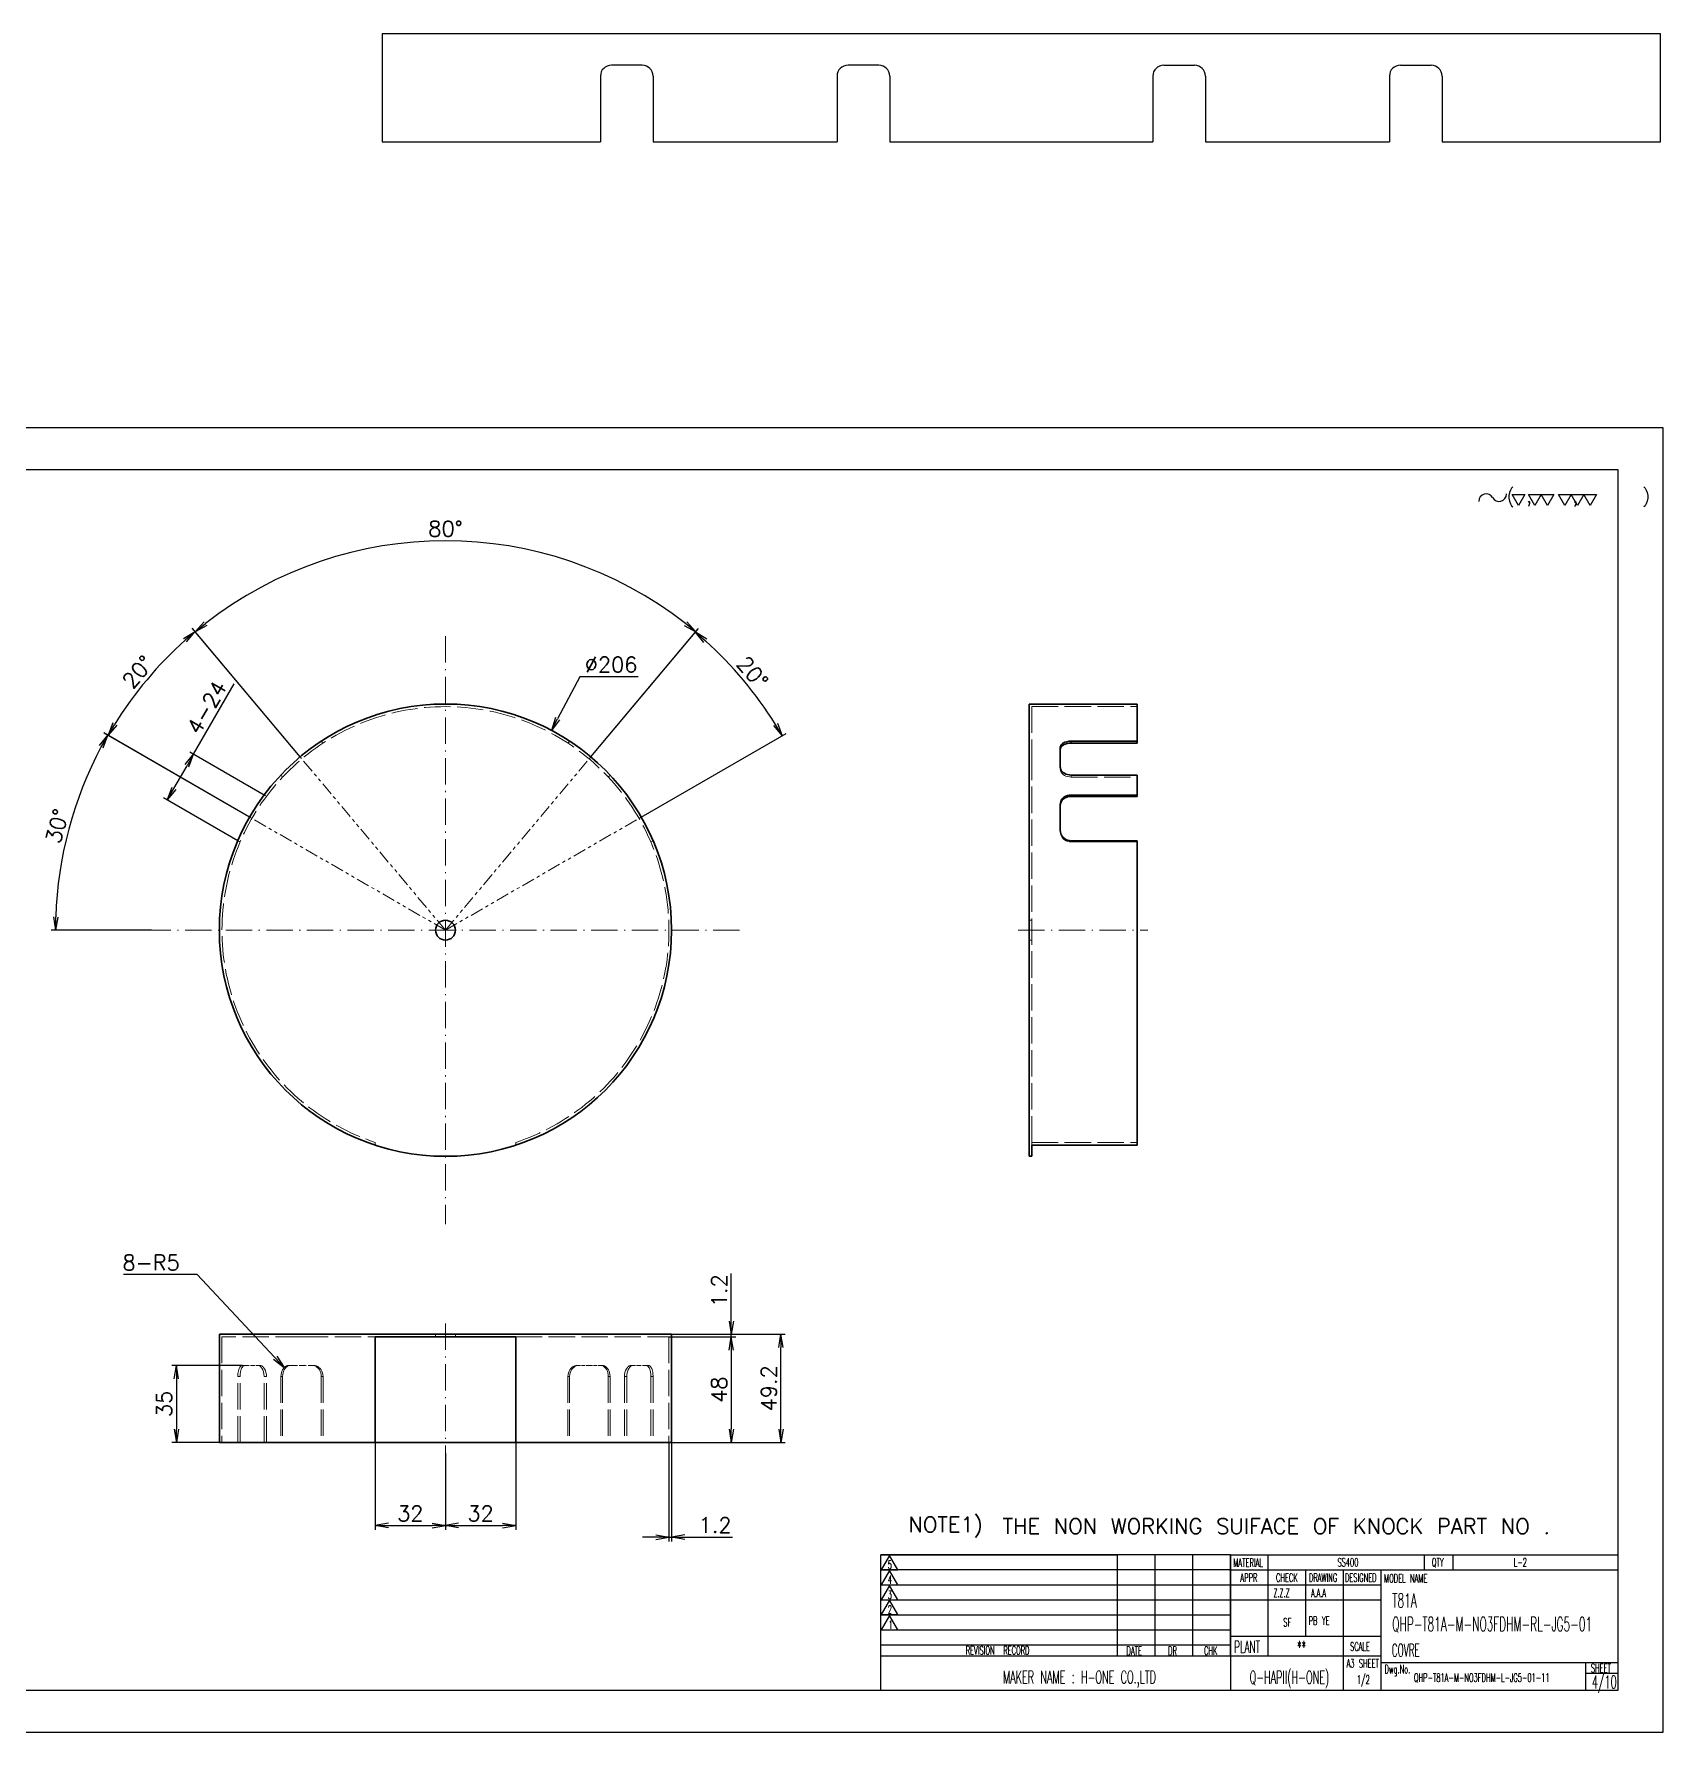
# Model space of a CAD drawing. Header units: inches. Extents: x -47 to 3258, y -98 to 2286.
# Drawn here: x 2516 to 3258, y 27 to 800 of the extents above; entities that cross this region are included whole.
import ezdxf

# ---------------------------------------------------------------- set-up
doc = ezdxf.new("R2010")
doc.units = ezdxf.units.IN
doc.header["$MEASUREMENT"] = 0
for name, pattern in [('ACISOTGB', [9, 4, -1, 1, -1, 1, -1]), ('AM_ISO02W050', [7.5, 6, -1.5]), ('AM_ISO08W050', [18, 12, -1.5, 3, -1.5]), ('DASHDOT', [18.5, 12, -3, 0.5, -3]), ('DASHED', [15, 12, -3])]:
    doc.linetypes.add(name, pattern=pattern)
for name, color, linetype, lineweight in [('AM_7', 2, 'AM_ISO08W050', 25), ('AM_HID', 1, 'AM_ISO02W050', 25), ('标注层', 253, 'Continuous', 13)]:
    doc.layers.add(name, color=color, linetype=linetype, lineweight=lineweight)
doc.layers.add('title_frame', color=7, linetype='Continuous')
doc.layers.add('word_dim', color=253, linetype='Continuous')
doc.styles.add('MX_NOTE_STANDARD', font='txt.shx', dxfattribs={"bigfont": 'bigfont.shx'})
doc.styles.get("Standard").update_dxf_attribs({"font": 'txt', "bigfont": 'gbcbig.shx'})
doc.dimstyles.new('STANDARD 1-2', dxfattribs={"dimscale": 2, "dimtxt": 3.5, "dimasz": 3, "dimexe": 1, "dimexo": 0, "dimgap": 1, "dimtad": 3, "dimdsep": 46, "dimtxsty": 'Standard', "dimblk1": 'OPEN', "dimblk2": 'OPEN', "dimsah": 1, "dimcen": 0, "dimclrd": 256, "dimclre": 256, "dimclrt": 3, "dimazin": 2, "dimtfac": 1, "dimtmove": 0, "dimatfit": 3, "dimldrblk": 'OPEN', "dimfxl": 0, "dimtolj": 1, "dimlwd": 25, "dimlwe": 25, "dimarcsym": 0})
doc.dimstyles.new('STANDARD 1-2$3', dxfattribs={"dimscale": 2, "dimtxt": 3.5, "dimasz": 3, "dimexe": 1, "dimexo": 0, "dimgap": 1, "dimtad": 3, "dimtoh": 1, "dimdsep": 46, "dimtxsty": 'Standard', "dimblk1": 'OPEN', "dimblk2": 'OPEN', "dimsah": 1, "dimcen": 0, "dimclrd": 256, "dimclre": 256, "dimclrt": 3, "dimazin": 2, "dimtfac": 1, "dimtofl": 0, "dimtmove": 0, "dimatfit": 3, "dimldrblk": 'OPEN', "dimfxl": 0, "dimtolj": 1, "dimlwd": 25, "dimlwe": 25, "dimarcsym": 0})

# ---------------------------------------------------------------- blocks, each defined once
blk = doc.blocks.new('shiage0')
at = {"layer": 'word_dim', "color": 3, "linetype": 'Continuous'}
for centre, start, end in [((1.69, 0), 30, 180), ((4.61, 1.69), 210, 0)]:
    blk.add_arc(centre, 1.69, start, end, dxfattribs=at)
blk = doc.blocks.new('_Open')
at = {"color": 0, "lineweight": -2}
for p, q in [((-1, 0.17), (0, 0)), ((-1, -0.17), (0, 0)), ((0, 0), (-1, 0))]:
    blk.add_line(p, q, dxfattribs=at)
blk = doc.blocks.new('*D80')
at = {"layer": 'DEFPOINTS', "color": 0, "ltscale": 2, "transparency": 16777216}
for p in [(2751.82, 482.82), (2655.32, 300.82)]:
    blk.add_point(p, dxfattribs=at)
at = {"layer": '标注层', "lineweight": 25, "ltscale": 2, "transparency": 16777216}
for p, q in [((2764.77, 507.25), (2754.63, 488.12)), ((2791.27, 507.25), (2764.77, 507.25))]:
    blk.add_line(p, q, dxfattribs=at)
at = {"layer": '标注层', "lineweight": 25, "ltscale": 2, "transparency": 16777216, "xscale": 6, "yscale": 6, "zscale": 6, "rotation": 242.0670033520367}
blk.add_blockref('_Open', (2751.82, 482.82), dxfattribs=at)
at = {"layer": '标注层', "color": 3, "ltscale": 2, "transparency": 16777216, "insert": (2779.02, 512.75), "char_height": 7, "attachment_point": 5}
blk.add_mtext('\\A1;∅206', dxfattribs=at)
blk = doc.blocks.new('*D81')
at = {"layer": 'DEFPOINTS', "color": 0, "ltscale": 2, "transparency": 16777216}
for p in [(2805.37, 158.54), (2806.57, 158.54), (2806.57, 115.37)]:
    blk.add_point(p, dxfattribs=at)
at = {"layer": '标注层', "lineweight": 25, "ltscale": 2, "transparency": 16777216}
for p, q in [((2805.37, 158.54), (2805.37, 113.37)), ((2806.57, 158.54), (2806.57, 113.37)), ((2799.37, 115.37), (2793.37, 115.37)), ((2805.37, 115.37), (2806.57, 115.37)), ((2812.57, 115.37), (2834.24, 115.37))]:
    blk.add_line(p, q, dxfattribs=at)
at = {"layer": '标注层', "lineweight": 25, "ltscale": 2, "transparency": 16777216, "xscale": 6, "yscale": 6, "zscale": 6}
blk.add_blockref('_Open', (2805.37, 115.37), dxfattribs=at)
at = {"layer": '标注层', "lineweight": 25, "ltscale": 2, "transparency": 16777216, "xscale": 6, "yscale": 6, "zscale": 6, "rotation": 180}
blk.add_blockref('_Open', (2806.57, 115.37), dxfattribs=at)
at = {"layer": '标注层', "color": 3, "ltscale": 2, "transparency": 16777216, "insert": (2826.4, 120.87), "char_height": 7, "attachment_point": 5}
blk.add_mtext('\\A1;1.2', dxfattribs=at)
blk = doc.blocks.new('*D82')
at = {"layer": 'DEFPOINTS', "color": 0, "ltscale": 2, "transparency": 16777216}
for p in [(2805.37, 206.54), (2806.57, 207.74), (2833.76, 207.74)]:
    blk.add_point(p, dxfattribs=at)
at = {"layer": '标注层', "lineweight": 25, "ltscale": 2, "transparency": 16777216}
for p, q in [((2833.76, 213.74), (2833.76, 235.41)), ((2805.37, 206.54), (2835.76, 206.54)), ((2806.57, 207.74), (2835.76, 207.74)), ((2833.76, 206.54), (2833.76, 207.74)), ((2833.76, 200.54), (2833.76, 194.54))]:
    blk.add_line(p, q, dxfattribs=at)
at = {"layer": '标注层', "lineweight": 25, "ltscale": 2, "transparency": 16777216, "xscale": 6, "yscale": 6, "zscale": 6}
for p, rotation in [((2833.76, 207.74), 270), ((2833.76, 206.54), 90)]:
    blk.add_blockref('_Open', p, dxfattribs=dict(at, rotation=rotation))
at = {"layer": '标注层', "color": 3, "ltscale": 2, "transparency": 16777216, "insert": (2828.26, 227.58), "char_height": 7, "attachment_point": 5, "rotation": 90}
blk.add_mtext('\\A1;1.2', dxfattribs=at)
blk = doc.blocks.new('*D83')
at = {"layer": 'DEFPOINTS', "color": 0, "ltscale": 2, "transparency": 16777216}
for p in [(2806.57, 207.74), (2856.37, 207.74), (2806.57, 158.54)]:
    blk.add_point(p, dxfattribs=at)
at = {"layer": '标注层', "lineweight": 25, "ltscale": 2, "transparency": 16777216}
for p, q in [((2806.57, 207.74), (2858.37, 207.74)), ((2856.37, 164.54), (2856.37, 201.74)), ((2806.57, 158.54), (2858.37, 158.54))]:
    blk.add_line(p, q, dxfattribs=at)
at = {"layer": '标注层', "lineweight": 25, "ltscale": 2, "transparency": 16777216, "xscale": 6, "yscale": 6, "zscale": 6}
for p, rotation in [((2856.37, 207.74), 90), ((2856.37, 158.54), 270)]:
    blk.add_blockref('_Open', p, dxfattribs=dict(at, rotation=rotation))
at = {"layer": '标注层', "color": 3, "ltscale": 2, "transparency": 16777216, "insert": (2850.87, 183.14), "char_height": 7, "attachment_point": 5, "rotation": 90}
blk.add_mtext('\\A1;49.2', dxfattribs=at)
blk = doc.blocks.new('*D84')
at = {"layer": 'DEFPOINTS', "color": 0, "ltscale": 2, "transparency": 16777216}
for p in [(2805.37, 206.54), (2806.57, 158.54), (2833.76, 158.54)]:
    blk.add_point(p, dxfattribs=at)
at = {"layer": '标注层', "lineweight": 25, "ltscale": 2, "transparency": 16777216}
for p, q in [((2805.37, 206.54), (2835.76, 206.54)), ((2833.76, 200.54), (2833.76, 164.54)), ((2806.57, 158.54), (2835.76, 158.54))]:
    blk.add_line(p, q, dxfattribs=at)
at = {"layer": '标注层', "lineweight": 25, "ltscale": 2, "transparency": 16777216, "xscale": 6, "yscale": 6, "zscale": 6}
for p, rotation in [((2833.76, 206.54), 90), ((2833.76, 158.54), 270)]:
    blk.add_blockref('_Open', p, dxfattribs=dict(at, rotation=rotation))
at = {"layer": '标注层', "color": 3, "ltscale": 2, "transparency": 16777216, "insert": (2828.26, 182.54), "char_height": 7, "attachment_point": 5, "rotation": 90}
blk.add_mtext('\\A1;48', dxfattribs=at)
blk = doc.blocks.new('*D85')
at = {"layer": 'DEFPOINTS', "color": 0, "ltscale": 2, "transparency": 16777216}
for p in [(2671.57, 158.54), (2703.57, 153.62), (2703.57, 120.65)]:
    blk.add_point(p, dxfattribs=at)
at = {"layer": '标注层', "lineweight": 25, "ltscale": 2, "transparency": 16777216}
for p, q in [((2671.57, 158.54), (2671.57, 118.65)), ((2703.57, 153.62), (2703.57, 118.65)), ((2677.57, 120.65), (2697.57, 120.65))]:
    blk.add_line(p, q, dxfattribs=at)
at = {"layer": '标注层', "lineweight": 25, "ltscale": 2, "transparency": 16777216, "xscale": 6, "yscale": 6, "zscale": 6, "rotation": 180}
blk.add_blockref('_Open', (2671.57, 120.65), dxfattribs=at)
at = {"layer": '标注层', "lineweight": 25, "ltscale": 2, "transparency": 16777216, "xscale": 6, "yscale": 6, "zscale": 6}
blk.add_blockref('_Open', (2703.57, 120.65), dxfattribs=at)
at = {"layer": '标注层', "color": 3, "ltscale": 2, "transparency": 16777216, "insert": (2687.57, 126.15), "char_height": 7, "attachment_point": 5}
blk.add_mtext('\\A1;32', dxfattribs=at)
blk = doc.blocks.new('*D86')
at = {"layer": 'DEFPOINTS', "color": 0, "ltscale": 2, "transparency": 16777216}
for p in [(2735.57, 158.54), (2703.57, 153.62), (2735.57, 120.65)]:
    blk.add_point(p, dxfattribs=at)
at = {"layer": '标注层', "lineweight": 25, "ltscale": 2, "transparency": 16777216}
for p, q in [((2735.57, 158.54), (2735.57, 118.65)), ((2703.57, 153.62), (2703.57, 118.65)), ((2709.57, 120.65), (2729.57, 120.65))]:
    blk.add_line(p, q, dxfattribs=at)
at = {"layer": '标注层', "lineweight": 25, "ltscale": 2, "transparency": 16777216, "xscale": 6, "yscale": 6, "zscale": 6, "rotation": 180}
blk.add_blockref('_Open', (2703.57, 120.65), dxfattribs=at)
at = {"layer": '标注层', "lineweight": 25, "ltscale": 2, "transparency": 16777216, "xscale": 6, "yscale": 6, "zscale": 6}
blk.add_blockref('_Open', (2735.57, 120.65), dxfattribs=at)
at = {"layer": '标注层', "color": 3, "ltscale": 2, "transparency": 16777216, "insert": (2719.57, 126.15), "char_height": 7, "attachment_point": 5}
blk.add_mtext('\\A1;32', dxfattribs=at)
blk = doc.blocks.new('*D87')
at = {"layer": 'DEFPOINTS', "color": 0, "ltscale": 2, "transparency": 16777216}
for p in [(2536.62, 452.58), (2614.37, 443.32), (2569.67, 391.82), (2703.57, 391.82), (2837.47, 391.82)]:
    blk.add_point(p, dxfattribs=at)
at = {"layer": '标注层', "lineweight": 25, "ltscale": 2, "transparency": 16777216}
for p, q in [((2614.37, 443.32), (2547.98, 481.65)), ((2569.67, 391.82), (2523.91, 391.82))]:
    blk.add_line(p, q, dxfattribs=at)
blk.add_arc((2703.57, 391.82), 177.66, 151.93548, 178.06494, dxfattribs=at)
at = {"layer": '标注层', "lineweight": 25, "ltscale": 2, "transparency": 16777216, "xscale": 6, "yscale": 6, "zscale": 6}
for p, rotation in [((2549.71, 480.65), 60.96795591115891), ((2525.91, 391.82), 269.0324710902875)]:
    blk.add_blockref('_Open', p, dxfattribs=dict(at, rotation=rotation))
at = {"layer": '标注层', "color": 3, "ltscale": 2, "transparency": 16777216, "insert": (2526.65, 439.22), "char_height": 7, "attachment_point": 5, "rotation": 75.00021}
blk.add_mtext('\\A1;30°', dxfattribs=at)
blk = doc.blocks.new('*D88')
at = {"layer": 'DEFPOINTS', "color": 0, "ltscale": 2, "transparency": 16777216}
for p in [(2588.84, 471.91), (2620.98, 453.36), (2608.98, 432.57)]:
    blk.add_point(p, dxfattribs=at)
at = {"layer": '标注层', "lineweight": 25, "ltscale": 2, "transparency": 16777216}
for p, q in [((2588.84, 471.91), (2607.34, 503.95)), ((2620.98, 453.36), (2587.11, 472.91)), ((2579.84, 456.32), (2585.84, 466.71)), ((2608.98, 432.57), (2575.11, 452.12))]:
    blk.add_line(p, q, dxfattribs=at)
at = {"layer": '标注层', "lineweight": 25, "ltscale": 2, "transparency": 16777216, "xscale": 6, "yscale": 6, "zscale": 6}
for p, rotation in [((2588.84, 471.91), 59.99999670879549), ((2576.84, 451.12), 239.9999967087955)]:
    blk.add_blockref('_Open', p, dxfattribs=dict(at, rotation=rotation))
at = {"layer": '标注层', "color": 3, "ltscale": 2, "transparency": 16777216, "insert": (2594.83, 493.28), "char_height": 7, "attachment_point": 5, "rotation": 60}
blk.add_mtext('\\A1;{\\Fromans,bigfont|c134;4-24}', dxfattribs=at)
blk = doc.blocks.new('*D89')
at = {"layer": 'DEFPOINTS', "color": 0, "ltscale": 2, "transparency": 16777216}
for p in [(2574.48, 513.61), (2637.36, 470.72), (2614.37, 443.32), (2703.57, 391.82), (2703.57, 391.82)]:
    blk.add_point(p, dxfattribs=at)
at = {"layer": '标注层', "lineweight": 25, "ltscale": 2, "transparency": 16777216}
for p, q in [((2637.36, 470.72), (2588.2, 529.3)), ((2614.37, 443.32), (2548.14, 481.55))]:
    blk.add_line(p, q, dxfattribs=at)
blk.add_arc((2703.57, 391.82), 177.48, 131.93745, 148.06331, dxfattribs=at)
at = {"layer": '标注层', "lineweight": 25, "ltscale": 2, "transparency": 16777216, "xscale": 6, "yscale": 6, "zscale": 6}
for p, rotation in [((2589.49, 527.77), 40.96889181972542), ((2549.87, 480.55), 239.0318708071347)]:
    blk.add_blockref('_Open', p, dxfattribs=dict(at, rotation=rotation))
at = {"layer": '标注层', "color": 3, "ltscale": 2, "transparency": 16777216, "insert": (2563.4, 509.43), "char_height": 7, "attachment_point": 5, "rotation": 50.00038}
blk.add_mtext('\\A1;20°', dxfattribs=at)
blk = doc.blocks.new('*D90')
at = {"layer": 'DEFPOINTS', "color": 0, "ltscale": 2, "transparency": 16777216}
for p in [(2744.46, 564.36), (2637.36, 470.72), (2769.78, 470.72), (2703.57, 391.82), (2703.57, 391.82)]:
    blk.add_point(p, dxfattribs=at)
at = {"layer": '标注层', "lineweight": 25, "ltscale": 2, "transparency": 16777216}
for p, q in [((2637.36, 470.72), (2588.3, 529.19)), ((2769.78, 470.72), (2818.84, 529.19))]:
    blk.add_line(p, q, dxfattribs=at)
blk.add_arc((2703.57, 391.82), 177.32, 51.93844, 128.06156, dxfattribs=at)
at = {"layer": '标注层', "lineweight": 25, "ltscale": 2, "transparency": 16777216, "xscale": 6, "yscale": 6, "zscale": 6}
for p, rotation in [((2589.59, 527.65), 219.0309465846166), ((2817.55, 527.65), 320.9690534153834)]:
    blk.add_blockref('_Open', p, dxfattribs=dict(at, rotation=rotation))
at = {"layer": '标注层', "color": 3, "ltscale": 2, "transparency": 16777216, "insert": (2703.57, 574.64), "char_height": 7, "attachment_point": 5}
blk.add_mtext('\\A1;80°', dxfattribs=at)
blk = doc.blocks.new('*D91')
at = {"layer": 'DEFPOINTS', "color": 0, "ltscale": 2, "transparency": 16777216}
for p in [(2845.64, 497.58), (2769.78, 470.72), (2792.77, 443.32), (2703.57, 391.82), (2703.57, 391.82)]:
    blk.add_point(p, dxfattribs=at)
at = {"layer": '标注层', "lineweight": 25, "ltscale": 2, "transparency": 16777216}
for p, q in [((2769.78, 470.72), (2818.7, 529.03)), ((2792.77, 443.32), (2858.69, 481.37))]:
    blk.add_line(p, q, dxfattribs=at)
blk.add_arc((2703.57, 391.82), 177.12, 31.9406, 48.05864, dxfattribs=at)
at = {"layer": '标注层', "lineweight": 25, "ltscale": 2, "transparency": 16777216, "xscale": 6, "yscale": 6, "zscale": 6}
for p, rotation in [((2817.42, 527.5), 139.0291499054032), ((2856.96, 480.37), 300.9700874677365)]:
    blk.add_blockref('_Open', p, dxfattribs=dict(at, rotation=rotation))
at = {"layer": '标注层', "color": 3, "ltscale": 2, "transparency": 16777216, "insert": (2843.46, 509.2), "char_height": 7, "attachment_point": 5, "rotation": 309.99962}
blk.add_mtext('\\A1;20°', dxfattribs=at)
blk = doc.blocks.new('*D92')
at = {"layer": 'DEFPOINTS', "color": 0, "ltscale": 2, "transparency": 16777216}
for p in [(2611.07, 193.54), (2580.98, 158.54), (2600.57, 158.54)]:
    blk.add_point(p, dxfattribs=at)
at = {"layer": '标注层', "lineweight": 25, "ltscale": 2, "transparency": 16777216}
for p, q in [((2611.07, 193.54), (2578.98, 193.54)), ((2580.98, 187.54), (2580.98, 164.54)), ((2600.57, 158.54), (2578.98, 158.54))]:
    blk.add_line(p, q, dxfattribs=at)
at = {"layer": '标注层', "lineweight": 25, "ltscale": 2, "transparency": 16777216, "xscale": 6, "yscale": 6, "zscale": 6}
for p, rotation in [((2580.98, 193.54), 90), ((2580.98, 158.54), 270)]:
    blk.add_blockref('_Open', p, dxfattribs=dict(at, rotation=rotation))
at = {"layer": '标注层', "color": 3, "ltscale": 2, "transparency": 16777216, "insert": (2575.48, 176.04), "char_height": 7, "attachment_point": 5, "rotation": 90}
blk.add_mtext('\\A1;35', dxfattribs=at)

msp = doc.modelspace()

# ---------------------------------------------------------------- linework, layer by layer
for p, q in [((3256.96404, 799.98406), (2674.76404, 799.98406)), ((2674.76404, 799.98406), (2674.76404, 750.78406)), ((3256.96404, 750.78406), (3256.96404, 799.98406)), ((2793.16404, 785.78406), (2779.16404, 785.78406)), ((2900.96404, 785.78406), (2886.96404, 785.78406)), ((3030.76404, 785.78406), (3044.76404, 785.78406)), ((3138.56404, 785.78406), (3152.56404, 785.78406)), ((2774.16404, 780.78406), (2774.16404, 750.78406)), ((2798.16404, 780.78406), (2798.16404, 750.78406)), ((2881.96404, 780.78406), (2881.96404, 750.78406)), ((2905.96404, 780.78406), (2905.96404, 750.78406)), ((3025.76404, 780.78406), (3025.76404, 750.78406)), ((3049.76404, 780.78406), (3049.76404, 750.78406)), ((3133.56404, 780.78406), (3133.56404, 750.78406)), ((3157.56404, 780.78406), (3157.56404, 750.78406)), ((2674.76404, 750.78406), (2774.16404, 750.78406)), ((2798.16404, 750.78406), (2881.96404, 750.78406)), ((2905.96404, 750.78406), (3025.76404, 750.78406)), ((3049.76404, 750.78406), (3133.56404, 750.78406)), ((3157.56404, 750.78406), (3256.96404, 750.78406))]:
    msp.add_line(p, q)
at = {"lineweight": 35}
for p, q in [((2969.41949, 470.7181), (2969.41949, 494.81561)), ((2969.41949, 494.81561), (3018.61945, 494.81561)), ((2988.61945, 477.89431), (3018.61945, 477.89431)), ((2988.61945, 476.96868), (3018.61945, 476.96868)), ((2969.41949, 470.7181), (2969.41949, 288.81561)), ((2988.61945, 462.4674), (3018.61945, 462.4674)), ((2988.61945, 462.4674), (3018.61945, 462.4674)), ((2988.61945, 453.3572), (3018.61945, 453.3572)), ((2988.61945, 452.75305), (3018.61945, 452.75305)), ((3018.61945, 432.5726), (2988.61945, 432.5726)), ((2988.61945, 432.5726), (3018.61945, 432.5726)), ((3018.61945, 432.5726), (3018.61945, 293.91259)), ((3018.61945, 293.91259), (2970.61945, 293.91259)), ((2600.56885, 207.74212), (2637.36169, 207.74212)), ((2600.56885, 207.74212), (2600.56885, 158.54211)), ((2806.56885, 207.74212), (2637.36169, 207.74212)), ((2671.56885, 158.54211), (2671.56885, 206.54211)), ((2671.56885, 206.54211), (2735.56885, 206.54211)), ((2735.56885, 158.54211), (2735.56885, 206.54211)), ((2806.56885, 207.74212), (2806.56885, 158.54211)), ((2600.56885, 158.54211), (2637.36169, 158.54211)), ((2671.56885, 158.54211), (2637.36169, 158.54211)), ((2671.56866, 158.54211), (2739.66717, 158.54211)), ((2806.56885, 158.54211), (2735.56885, 158.54211))]:
    msp.add_line(p, q, dxfattribs=at)
at = {"lineweight": 35, "ltscale": 0.423032}
msp.add_line((3018.61945, 477.89431), (3018.61945, 494.81561), dxfattribs=at)
at = {"lineweight": 35, "ltscale": 0.393021}
msp.add_line((3018.61945, 477.89474), (3018.61945, 493.61559), dxfattribs=at)
at = {"lineweight": 35, "ltscale": 0.107929}
msp.add_line((2983.61945, 470.7181), (2983.61945, 475.03527), dxfattribs=at)
at = {"lineweight": 35, "ltscale": 0.023141}
for p, q in [((2988.61945, 476.96868), (2988.61945, 477.89431)), ((3018.61945, 476.96868), (3018.61945, 477.89431))]:
    msp.add_line(p, q, dxfattribs=at)
at = {"lineweight": 35, "ltscale": 0.117046}
msp.add_line((2983.61945, 466.03625), (2983.61945, 470.7181), dxfattribs=at)
at = {"lineweight": 35, "ltscale": 0.227755}
msp.add_line((3018.61945, 462.4674), (3018.61945, 453.3572), dxfattribs=at)
at = {"lineweight": 35, "ltscale": 0.30311}
msp.add_line((2983.61945, 437.13433), (2983.61945, 449.25872), dxfattribs=at)
at = {"lineweight": 35, "ltscale": 0.015104}
for p, q in [((2988.61945, 452.75305), (2988.61945, 453.3572)), ((3018.61945, 452.75305), (3018.61945, 453.3572))]:
    msp.add_line(p, q, dxfattribs=at)
at = {"lineweight": 35, "ltscale": 0.127425}
msp.add_line((2970.61945, 288.81561), (2970.61945, 293.91259), dxfattribs=at)
at = {"lineweight": 35, "ltscale": 0.029999}
msp.add_line((2969.41949, 288.81561), (2970.61945, 288.81561), dxfattribs=at)
at = {"lineweight": 35, "ltscale": 0.206332}
for p, q in [((2601.76886, 158.54211), (2610.02215, 158.54211)), ((2805.36889, 158.54211), (2797.1156, 158.54211))]:
    msp.add_line(p, q, dxfattribs=at)
at = {"lineweight": 35}
for points in [[(2988.61945, 477.89431), (2987.59662, 477.83581), (2986.61627, 477.6621), (2985.71954, 477.3786), (2984.94452, 476.99447), (2984.61957, 476.77337), (2984.33575, 476.53326), (2984.02631, 476.18737), (2983.80121, 475.8175), (2983.66473, 475.43011), (2983.61945, 475.03527)], [(2983.61945, 474.11386), (2983.66339, 474.50207), (2983.79425, 474.88037), (2984.0097, 475.24218), (2984.22467, 475.49911), (2984.48297, 475.74102), (2985.12372, 476.17443), (2985.90228, 476.52325), (2986.78741, 476.77633), (2987.74408, 476.92602), (2988.61945, 476.96868)], [(2988.61945, 462.4674), (2987.789, 462.51827), (2986.98297, 462.66891), (2986.22406, 462.91375), (2985.53314, 463.24426), (2984.96112, 463.62396), (2984.47858, 464.05923), (2984.09601, 464.53866), (2983.82184, 465.05026), (2983.67035, 465.53982), (2983.61945, 466.03625)], [(2988.61945, 462.4674), (2987.789, 462.51827), (2986.98297, 462.66891), (2986.22406, 462.91375), (2985.53314, 463.24426), (2984.96112, 463.62396), (2984.47858, 464.05923), (2984.09601, 464.53866), (2983.82184, 465.05026), (2983.67035, 465.53982), (2983.61945, 466.03625)], [(2988.61945, 453.3572), (2987.78729, 453.3009), (2986.98053, 453.13397), (2986.22272, 452.86224), (2985.53473, 452.49453), (2984.9599, 452.06475), (2984.47736, 451.56945), (2984.0965, 451.02084), (2983.82404, 450.43163), (2983.67072, 449.8518), (2983.61945, 449.25872)], [(2983.61945, 448.65728), (2983.67462, 449.27145), (2983.83917, 449.87094), (2984.11102, 450.44348), (2984.4859, 450.97692), (2984.97711, 451.47668), (2985.56281, 451.90884), (2986.2298, 452.26165), (2986.96222, 452.52484), (2987.77777, 452.69546), (2988.61945, 452.75305)], [(2988.61945, 432.5726), (2987.78473, 432.63745), (2986.97711, 432.82894), (2986.22089, 433.13839), (2985.53668, 433.55309), (2984.95782, 434.04144), (2984.47382, 434.59921), (2984.0932, 435.21111), (2983.83124, 435.83325), (2983.67267, 436.47851), (2983.61945, 437.13433)], [(2988.61945, 432.5726), (2987.78473, 432.63745), (2986.97711, 432.82894), (2986.22089, 433.13839), (2985.53668, 433.55309), (2984.95782, 434.04144), (2984.47382, 434.59921), (2984.0932, 435.21111), (2983.83124, 435.83325), (2983.67267, 436.47851), (2983.61945, 437.13433)]]:
    msp.add_lwpolyline(points, dxfattribs=at)
for radius in [103, 4.5]:
    msp.add_circle((2703.56885, 391.81561), radius, dxfattribs=at)
for centre, start, end in [((2779.16404, 780.78406), 90, 180), ((2793.16404, 780.78406), 0, 90), ((2886.96404, 780.78406), 90, 180), ((2900.96404, 780.78406), 0, 90), ((3030.76404, 780.78406), 90, 180), ((3044.76404, 780.78406), 0, 90), ((3138.56404, 780.78406), 90, 180), ((3152.56404, 780.78406), 0, 90)]:
    msp.add_arc(centre, 5, start, end)
at = {"layer": 'AM_7', "linetype": 'DASHDOT', "lineweight": 13}
for p, q in [((2703.56885, 525.71557), (2703.56885, 257.91561)), ((2837.46887, 391.81561), (2569.66888, 391.81561)), ((2964.49945, 391.81561), (3023.53949, 391.81561)), ((2703.56885, 212.66216), (2703.56885, 153.62156))]:
    msp.add_line(p, q, dxfattribs=at)
at = {"layer": 'AM_HID', "linetype": 'DASHED', "lineweight": 13}
for p, q in [((2970.61945, 493.61559), (2970.61945, 469.79885)), ((2970.61945, 493.61559), (3018.61945, 493.61559)), ((2988.61945, 477.89431), (3018.61945, 477.89431)), ((2988.61945, 476.96868), (3018.61945, 476.96868)), ((2970.61945, 295.17584), (2970.61945, 469.79885)), ((2988.61945, 461.54177), (3018.61945, 461.54177)), ((2988.61945, 461.54177), (3018.61945, 461.54177)), ((3018.61945, 453.3572), (2988.61945, 453.3572)), ((3018.61945, 452.75305), (2988.61945, 452.75305)), ((3018.61945, 431.96844), (2988.61945, 431.96844)), ((2988.61945, 431.96844), (3018.61945, 431.96844)), ((2970.61945, 295.17584), (3018.61945, 295.17584)), ((2970.61945, 295.17584), (3018.61945, 295.17584)), ((3018.61945, 293.91259), (2970.61945, 293.91259)), ((2638.13299, 206.54211), (2601.76886, 206.54211)), ((2601.76886, 206.54211), (2601.76886, 158.54211)), ((2638.13299, 206.54211), (2671.56885, 206.54211)), ((2735.56885, 206.54211), (2805.36889, 206.54211)), ((2805.36889, 206.54211), (2805.36889, 158.54211)), ((2608.97571, 158.54211), (2608.97571, 188.54212)), ((2610.02215, 158.54211), (2610.02215, 188.54212)), ((2620.97571, 158.54211), (2620.97571, 188.54212)), ((2622.02215, 158.54211), (2622.02215, 188.54212)), ((2628.62005, 188.54212), (2628.62005, 158.54211)), ((2629.39679, 188.54212), (2629.39679, 158.54211)), ((2647.00512, 188.54212), (2647.00512, 158.54211)), ((2647.78186, 188.54212), (2647.78186, 158.54211)), ((2759.35589, 188.54212), (2759.35589, 158.54211)), ((2760.13257, 188.54212), (2760.13257, 158.54211)), ((2777.74096, 188.54212), (2777.74096, 158.54211)), ((2778.5177, 188.54212), (2778.5177, 158.54211)), ((2785.1156, 188.54212), (2785.1156, 158.54211)), ((2786.16211, 188.54212), (2786.16211, 158.54211)), ((2797.1156, 188.54212), (2797.1156, 158.54211)), ((2798.16211, 188.54212), (2798.16211, 158.54211))]:
    msp.add_line(p, q, dxfattribs=at)
at = {"layer": 'AM_HID', "linetype": 'DASHED', "lineweight": 13, "ltscale": 0.030209}
for p, q in [((2647.00512, 477.89431), (2647.78186, 476.96868)), ((2629.39679, 461.54177), (2628.62005, 462.4674)), ((2778.5177, 462.4674), (2777.74096, 461.54177))]:
    msp.add_line(p, q, dxfattribs=at)
at = {"layer": 'AM_HID', "linetype": 'DASHED', "lineweight": 13, "ltscale": 0.030208}
for p, q in [((2759.35589, 476.96868), (2760.13257, 477.89431)), ((2620.97571, 453.3572), (2622.02215, 452.75305)), ((2610.02215, 431.96844), (2608.97571, 432.5726))]:
    msp.add_line(p, q, dxfattribs=at)
at = {"layer": 'AM_HID', "linetype": 'DASHED', "lineweight": 13, "ltscale": 0.023141}
for p, q in [((2988.61945, 477.89431), (2988.61945, 476.96868)), ((2988.61945, 461.54177), (2988.61945, 462.4674)), ((2988.61945, 462.4674), (2988.61945, 461.54177))]:
    msp.add_line(p, q, dxfattribs=at)
at = {"layer": 'AM_HID', "linetype": 'DASHED', "lineweight": 13, "ltscale": 0.023035}
msp.add_line((2983.61945, 466.03625), (2983.61945, 465.11483), dxfattribs=at)
at = {"layer": 'AM_HID', "linetype": 'DASHED', "lineweight": 13, "ltscale": 0.015104}
for p, q in [((2988.61945, 453.3572), (2988.61945, 452.75305)), ((2988.61945, 431.96844), (2988.61945, 432.5726)), ((2988.61945, 432.5726), (2988.61945, 431.96844))]:
    msp.add_line(p, q, dxfattribs=at)
at = {"layer": 'AM_HID', "linetype": 'DASHED', "lineweight": 13, "ltscale": 0.015034}
msp.add_line((2983.61945, 437.13433), (2983.61945, 436.53295), dxfattribs=at)
at = {"layer": 'AM_HID', "linetype": 'DASHED', "lineweight": 13, "ltscale": 0.03021}
msp.add_line((2798.16211, 432.5726), (2797.1156, 431.96844), dxfattribs=at)
at = {"layer": 'AM_HID', "linetype": 'DASHED', "lineweight": 13, "ltscale": 0.029999}
for p, q in [((2969.41949, 396.31561), (2970.61945, 396.31561)), ((2969.41949, 387.31561), (2970.61945, 387.31561))]:
    msp.add_line(p, q, dxfattribs=at)
at = {"layer": 'AM_HID', "linetype": 'DASHED', "lineweight": 13, "ltscale": 0.031581}
for p, q in [((2671.56885, 295.17584), (2671.56885, 293.91259)), ((2735.56885, 293.91259), (2735.56885, 295.17584)), ((2970.61945, 293.91259), (2970.61945, 295.17584))]:
    msp.add_line(p, q, dxfattribs=at)
at = {"layer": 'AM_HID', "linetype": 'DASHED', "lineweight": 13, "ltscale": 0.03}
for p, q in [((2699.06885, 207.74212), (2699.06885, 206.54211)), ((2708.06885, 207.74212), (2708.06885, 206.54211))]:
    msp.add_line(p, q, dxfattribs=at)
at = {"layer": 'AM_HID', "linetype": 'DASHED', "lineweight": 13, "ltscale": 0.026042}
msp.add_line((2612.11615, 193.54211), (2611.07446, 193.54211), dxfattribs=at)
at = {"layer": 'AM_HID', "linetype": 'DASHED', "lineweight": 13, "ltscale": 0.175}
for p, q in [((2612.11615, 193.54211), (2619.11615, 193.54211)), ((2788.0216, 193.54211), (2795.0216, 193.54211))]:
    msp.add_line(p, q, dxfattribs=at)
at = {"layer": 'AM_HID', "linetype": 'DASHED', "lineweight": 13, "ltscale": 0.019328}
msp.add_line((2632.92566, 193.54211), (2632.15252, 193.54211), dxfattribs=at)
at = {"layer": 'AM_HID', "linetype": 'DASHED', "lineweight": 13, "ltscale": 0.268115}
msp.add_line((2632.92566, 193.54211), (2643.65027, 193.54211), dxfattribs=at)
at = {"layer": 'AM_HID', "linetype": 'DASHED', "lineweight": 13, "ltscale": 0.137933}
msp.add_line((2763.48742, 193.54211), (2769.00476, 193.54211), dxfattribs=at)
at = {"layer": 'AM_HID', "linetype": 'DASHED', "lineweight": 13, "ltscale": 0.130182}
msp.add_line((2769.00476, 193.54211), (2774.21203, 193.54211), dxfattribs=at)
at = {"layer": 'AM_HID', "linetype": 'DASHED', "lineweight": 13, "ltscale": 0.01933}
msp.add_line((2774.98523, 193.54211), (2774.21203, 193.54211), dxfattribs=at)
at = {"layer": 'AM_HID', "linetype": 'DASHED', "lineweight": 13, "ltscale": 0.026041}
msp.add_line((2796.06323, 193.54211), (2795.0216, 193.54211), dxfattribs=at)
at = {"layer": 'AM_HID', "linetype": 'DASHED', "lineweight": 13, "ltscale": 0.026161}
for p, q in [((2610.02215, 188.54212), (2608.97571, 188.54212)), ((2620.97571, 188.54212), (2622.02215, 188.54212))]:
    msp.add_line(p, q, dxfattribs=at)
at = {"layer": 'AM_HID', "linetype": 'DASHED', "lineweight": 13, "ltscale": 0.019418}
for p, q in [((2629.39679, 188.54212), (2628.62005, 188.54212)), ((2647.00512, 188.54212), (2647.78186, 188.54212)), ((2778.5177, 188.54212), (2777.74096, 188.54212))]:
    msp.add_line(p, q, dxfattribs=at)
at = {"layer": 'AM_HID', "linetype": 'DASHED', "lineweight": 13, "ltscale": 0.019417}
msp.add_line((2759.35589, 188.54212), (2760.13257, 188.54212), dxfattribs=at)
at = {"layer": 'AM_HID', "linetype": 'DASHED', "lineweight": 13, "ltscale": 0.026163}
for p, q in [((2785.1156, 188.54212), (2786.16211, 188.54212)), ((2798.16211, 188.54212), (2797.1156, 188.54212))]:
    msp.add_line(p, q, dxfattribs=at)
at = {"layer": 'AM_HID', "linetype": 'DASHED', "lineweight": 13}
for points in [[(2988.61945, 477.89431), (2987.59662, 477.83581), (2986.61627, 477.6621), (2985.71954, 477.3786), (2984.94452, 476.99447), (2984.61957, 476.77337), (2984.33575, 476.53326), (2984.02631, 476.18737), (2983.80121, 475.8175), (2983.66473, 475.43011), (2983.61945, 475.03527)], [(2983.61945, 474.11386), (2983.66339, 474.50207), (2983.79425, 474.88037), (2984.0097, 475.24218), (2984.22467, 475.49911), (2984.48297, 475.74102), (2985.12372, 476.17443), (2985.90228, 476.52325), (2986.78741, 476.77633), (2987.74408, 476.92602), (2988.61945, 476.96868)], [(2983.61945, 465.11483), (2983.67499, 464.59591), (2983.84015, 464.08486), (2984.11127, 463.59298), (2984.48273, 463.1314), (2984.97516, 462.68908), (2985.56, 462.30453), (2986.22357, 461.98895), (2986.94977, 461.75204), (2987.77167, 461.59487), (2988.61945, 461.54177)], [(2983.61945, 465.11483), (2983.67499, 464.59591), (2983.84015, 464.08486), (2984.11127, 463.59298), (2984.48273, 463.1314), (2984.97516, 462.68908), (2985.56, 462.30453), (2986.22357, 461.98895), (2986.94977, 461.75204), (2987.77167, 461.59487), (2988.61945, 461.54177)], [(2988.61945, 453.3572), (2987.78729, 453.3009), (2986.98053, 453.13397), (2986.22272, 452.86224), (2985.53473, 452.49453), (2984.9599, 452.06475), (2984.47736, 451.56945), (2984.0965, 451.02084), (2983.82404, 450.43163), (2983.67072, 449.8518), (2983.61945, 449.25872)], [(2983.61945, 448.65728), (2983.67462, 449.27145), (2983.83917, 449.87094), (2984.11102, 450.44348), (2984.4859, 450.97692), (2984.97711, 451.47668), (2985.56281, 451.90884), (2986.2298, 452.26165), (2986.96222, 452.52484), (2987.77777, 452.69546), (2988.61945, 452.75305)], [(2983.61945, 436.53295), (2983.67462, 435.86486), (2983.83905, 435.20788), (2984.11066, 434.57525), (2984.48553, 433.98059), (2984.97491, 433.42144), (2985.56012, 432.93289), (2986.22943, 432.5303), (2986.96759, 432.22805), (2987.77985, 432.03411), (2988.61945, 431.96844)], [(2983.61945, 436.53295), (2983.67462, 435.86486), (2983.83905, 435.20788), (2984.11066, 434.57525), (2984.48553, 433.98059), (2984.97491, 433.42144), (2985.56012, 432.93289), (2986.22943, 432.5303), (2986.96759, 432.22805), (2987.77985, 432.03411), (2988.61945, 431.96844)], [(2608.97571, 188.54212), (2609.04999, 189.89385), (2609.14361, 190.54721), (2609.27392, 191.16407), (2609.43548, 191.72039), (2609.62921, 192.21954), (2609.9657, 192.82614), (2610.16577, 193.07833), (2610.37884, 193.2785), (2610.57794, 193.41081), (2610.78375, 193.4979), (2611.07446, 193.54211)], [(2612.11615, 193.54211), (2611.90057, 193.51785), (2611.68921, 193.44532), (2611.4798, 193.32228), (2611.27899, 193.15129), (2610.9143, 192.68031), (2610.69885, 192.27474), (2610.51013, 191.80642), (2610.3457, 191.26676), (2610.2138, 190.68006), (2610.05365, 189.42896), (2610.02215, 188.54212)], [(2620.97571, 188.54212), (2620.90204, 189.64219), (2620.68542, 190.68856), (2620.5271, 191.17555), (2620.33825, 191.6304), (2619.91583, 192.37106), (2619.67102, 192.68685), (2619.40948, 192.95738), (2619.14251, 193.17369), (2618.86572, 193.34194), (2618.47241, 193.49172), (2618.07446, 193.54211)], [(2619.11615, 193.54211), (2619.48871, 193.49806), (2619.85772, 193.36695), (2620.21637, 193.15165), (2620.47461, 192.93743), (2620.72046, 192.68048), (2621.17035, 192.04058), (2621.53967, 191.26292), (2621.81213, 190.37806), (2621.97528, 189.4205), (2622.02215, 188.54212)], [(2628.62005, 188.54212), (2628.66797, 189.37187), (2628.8103, 190.17779), (2629.04321, 190.93713), (2629.36029, 191.62882), (2629.72803, 192.20129), (2630.15411, 192.68389), (2630.62878, 193.06602), (2631.14136, 193.33958), (2631.6405, 193.4913), (2632.15252, 193.54211)], [(2632.92566, 193.54211), (2632.39233, 193.48684), (2631.87335, 193.32189), (2631.37976, 193.05026), (2630.92199, 192.67706), (2630.49048, 192.18399), (2630.11963, 191.59849), (2629.81836, 190.93456), (2629.59424, 190.20855), (2629.44653, 189.38795), (2629.39679, 188.54212)], [(2647.00512, 188.54212), (2646.94641, 189.3749), (2646.7727, 190.18182), (2646.49127, 190.93926), (2646.11285, 191.62649), (2645.6734, 192.201), (2645.17071, 192.68348), (2644.61822, 193.06468), (2644.02948, 193.33767), (2643.45764, 193.49075), (2642.87713, 193.54211)], [(2643.65027, 193.54211), (2644.25299, 193.48681), (2644.84601, 193.32202), (2645.41687, 193.05067), (2645.95306, 192.67736), (2646.46161, 192.18656), (2646.9049, 191.60153), (2647.26947, 190.93485), (2647.54321, 190.2022), (2647.72149, 189.38551), (2647.78186, 188.54212)], [(2763.48742, 193.54211), (2762.88476, 193.48681), (2762.29175, 193.32202), (2761.72082, 193.05067), (2761.18469, 192.67736), (2760.67615, 192.18656), (2760.23285, 191.60153), (2759.86828, 190.93485), (2759.59454, 190.2022), (2759.41626, 189.38551), (2759.35589, 188.54212)], [(2760.13257, 188.54212), (2760.19134, 189.3749), (2760.36499, 190.18182), (2760.64648, 190.93926), (2761.0249, 191.62649), (2761.46435, 192.201), (2761.96704, 192.68348), (2762.51953, 193.06468), (2763.10827, 193.33767), (2763.68011, 193.49075), (2764.26062, 193.54211)], [(2774.21203, 193.54211), (2774.74542, 193.48684), (2775.2644, 193.32189), (2775.75799, 193.05026), (2776.21576, 192.67706), (2776.64728, 192.18399), (2777.01813, 191.59849), (2777.31933, 190.93456), (2777.54352, 190.20855), (2777.69122, 189.38795), (2777.74096, 188.54212)], [(2778.5177, 188.54212), (2778.46972, 189.37187), (2778.32739, 190.17779), (2778.09454, 190.93713), (2777.77746, 191.62882), (2777.40967, 192.20129), (2776.98364, 192.68389), (2776.50891, 193.06602), (2775.9964, 193.33958), (2775.49719, 193.4913), (2774.98523, 193.54211)], [(2788.0216, 193.54211), (2787.64905, 193.49806), (2787.28003, 193.36695), (2786.92138, 193.15165), (2786.66308, 192.93743), (2786.41723, 192.68048), (2785.9674, 192.04058), (2785.59802, 191.26292), (2785.32556, 190.37806), (2785.16247, 189.4205), (2785.1156, 188.54212)], [(2786.16211, 188.54212), (2786.23572, 189.64219), (2786.45227, 190.68856), (2786.61059, 191.17555), (2786.79956, 191.6304), (2787.22192, 192.37106), (2787.46679, 192.68685), (2787.72827, 192.95738), (2787.99511, 193.17369), (2788.27197, 193.34194), (2788.66528, 193.49172), (2789.06323, 193.54211)], [(2795.0216, 193.54211), (2795.23718, 193.51785), (2795.44848, 193.44532), (2795.65796, 193.32228), (2795.85876, 193.15129), (2796.22339, 192.68031), (2796.43884, 192.27474), (2796.62756, 191.80642), (2796.79199, 191.26676), (2796.92395, 190.68006), (2797.0841, 189.42896), (2797.1156, 188.54212)], [(2798.16211, 188.54212), (2798.08777, 189.89385), (2797.99414, 190.54721), (2797.86377, 191.16407), (2797.70227, 191.72039), (2797.50854, 192.21954), (2797.17212, 192.82614), (2796.97192, 193.07833), (2796.75891, 193.2785), (2796.55981, 193.41081), (2796.354, 193.4979), (2796.06323, 193.54211)]]:
    msp.add_lwpolyline(points, dxfattribs=at)
msp.add_arc((2703.56885, 391.81561), 101.8, 288.32108519, 251.67891663, dxfattribs=at)
at = {"layer": 'title_frame'}
for p, q in [((2901.89149, 45.5308), (2901.89149, 107.2708)), ((2901.89149, 107.2708), (3009.69149, 107.2708)), ((3061.14149, 107.2708), (2901.89149, 107.2708)), ((2905.85159, 107.02884), (2902.09231, 100.51758)), ((2909.61087, 100.51758), (2905.85159, 107.02884)), ((3009.69149, 61.2108), (3009.69149, 107.2708)), ((3026.84149, 61.2108), (3026.84149, 107.2708)), ((3026.84149, 61.2108), (3026.84149, 107.2708)), ((3043.99149, 61.2108), (3043.99149, 107.2708)), ((3043.99149, 61.2108), (3043.99149, 107.2708)), ((3061.14149, 107.2708), (3061.14149, 100.4108)), ((3061.14149, 107.2708), (3061.14149, 45.5308)), ((3061.14149, 107.2708), (3061.14149, 45.5308)), ((3061.14149, 61.2108), (3061.14149, 107.2708)), ((3061.14149, 107.2708), (3237.54149, 107.2708)), ((3078.29149, 61.2108), (3078.29149, 107.2708)), ((3149.34149, 107.2708), (3149.34149, 100.4108)), ((3162.4867, 107.2708), (3162.4867, 100.4108)), ((3009.69149, 100.4108), (2901.89149, 100.4108)), ((3061.14149, 100.4108), (2901.89149, 100.4108)), ((3009.69149, 93.5508), (2901.89149, 93.5508)), ((3061.14149, 93.5508), (2901.89149, 93.5508)), ((2902.09231, 100.51758), (2909.61087, 100.51758)), ((2905.85159, 100.21335), (2902.09231, 93.70209)), ((2902.09231, 93.70209), (2909.61087, 93.70209)), ((2905.85159, 93.29546), (2902.09231, 86.78419)), ((2909.61087, 93.70209), (2905.85159, 100.21335)), ((2909.61087, 86.78419), (2905.85159, 93.29546)), ((3061.14149, 100.4108), (3237.54149, 100.4108)), ((3129.74149, 93.5508), (3061.14149, 93.5508)), ((3095.44149, 70.2201), (3095.44149, 100.4108)), ((3112.59149, 45.5308), (3112.59149, 100.4108)), ((3129.74149, 45.5308), (3129.74149, 100.4108)), ((3009.69149, 86.6908), (2901.89149, 86.6908)), ((3061.14149, 86.6908), (2901.89149, 86.6908)), ((2902.09231, 86.78419), (2909.61087, 86.78419)), ((2905.85159, 86.60569), (2902.09231, 80.09442)), ((2909.61087, 80.09442), (2905.85159, 86.60569)), ((3129.74149, 86.6908), (3061.14149, 86.6908)), ((3009.69149, 79.8308), (2901.89149, 79.8308)), ((3061.14149, 79.8308), (2901.89149, 79.8308)), ((2902.09231, 80.09442), (2909.61087, 80.09442)), ((2905.85159, 79.68779), (2902.09231, 73.17653)), ((2909.61087, 73.17653), (2905.85159, 79.68779)), ((3009.69149, 72.9708), (2901.89149, 72.9708)), ((3061.14149, 72.9708), (2901.89149, 72.9708)), ((2902.09231, 73.17653), (2909.61087, 73.17653)), ((3061.14149, 70.2201), (3129.74149, 70.2201)), ((3009.69149, 66.1108), (2901.89149, 66.1108)), ((3061.14149, 66.1108), (2901.89149, 66.1108)), ((3061.14149, 61.2108), (2901.89149, 61.2108)), ((3129.74149, 61.2108), (3061.14149, 61.2108)), ((3129.74149, 58.2708), (3237.54149, 58.2708)), ((3222.84149, 58.2708), (3222.84149, 45.5308)), ((3222.84149, 53.3708), (3237.54149, 53.3708)), ((3237.54149, 45.5308), (3129.74149, 45.5308))]:
    msp.add_line(p, q, dxfattribs=at)
at = {"layer": 'title_frame', "color": 4}
msp.add_lwpolyline([(3258.19149, 620.6058), (2418.19149, 620.6058), (2418.19149, 26.6058), (3258.19149, 26.6058)], close=True, dxfattribs=at)
at = {"layer": 'title_frame'}
msp.add_lwpolyline([(2438.84149, 601.6808), (3237.54149, 601.6808), (3237.54149, 45.5308), (2438.84149, 45.5308)], close=True, dxfattribs=at)
at = {"layer": 'title_frame', "color": 3, "linetype": 'Continuous'}
for points in [[(3192.35813, 585.1638), (3189.46813, 590.16943), (3195.24813, 590.16943)], [(3199.72632, 585.1638), (3196.83632, 590.16943), (3208.39632, 590.16943), (3205.50632, 585.1638), (3202.61632, 590.16943)], [(3213.4514, 585.1638), (3210.5614, 590.16943), (3227.9014, 590.16943), (3225.0114, 585.1638), (3222.1214, 590.16943), (3219.2314, 585.1638), (3216.3414, 590.16943)]]:
    msp.add_lwpolyline(points, close=True, dxfattribs=at)
at = {"layer": '标注层', "color": 6, "linetype": 'ACISOTGB', "lineweight": 13, "ltscale": 1.5}
for p, q in [((2703.56885, 391.81651), (2637.3617, 470.71817)), ((2703.56885, 391.81651), (2769.77599, 470.71817)), ((2703.57041, 391.81561), (2614.36823, 443.31562)), ((2703.56729, 391.81561), (2792.76946, 443.31562))]:
    msp.add_line(p, q, dxfattribs=at)

# ---------------------------------------------------------------- block references
at = {"layer": 'title_frame', "color": 3, "linetype": 'Continuous', "xscale": 2, "yscale": 2, "zscale": 2}
msp.add_blockref('shiage0', (3174.24783, 587.1113), dxfattribs=at)

# ---------------------------------------------------------------- texts
at = {"layer": 'title_frame', "color": 3, "linetype": 'Continuous'}
msp.add_text('( ,   ,     )', height=6, dxfattribs=at).set_placement((3186.89244, 586.56777))
at = {"layer": 'title_frame', "color": 3, "style": 'MX_NOTE_STANDARD'}
for s, height, width, p in [('5', 3.75928, 0.545, (2905.06206, 100.9596)), ('MATERIAL', 3.866688, 0.545, (3062.48575, 101.80752)), ('SS400', 3.866688, 0.545, (3109.88823, 101.97537)), ('QTY', 3.866688, 0.545, (3152.88775, 101.97537)), ('L-2', 3.866688, 0.545, (3190.14339, 101.97537)), ('4', 3.75928, 0.545, (2905.06206, 94.14411)), ('APPR', 3.866688, 0.545, (3065.67711, 95.004)), ('CHECK', 3.866688, 0.545, (3081.86883, 95.004)), ('DRAWING', 3.866688, 0.545, (3096.90783, 95.004)), ('DESIGNED', 3.866688, 0.545, (3113.29079, 95.004)), ('MODEL NAME', 3.866688, 0.545, (3131.14767, 94.7093)), ('3', 3.75928, 0.545, (2905.06206, 87.22622)), ('Z.Z.Z', 3.724, 0.545, (3080.74076, 88.07131)), ('A.A.A', 3.724, 0.545, (3097.89076, 88.07131)), ('T81A', 6.468, 0.545, (3134.80116, 83.26442)), ('2', 3.75928, 0.545, (2905.06206, 80.53644)), ('1', 3.75928, 0.545, (2905.45454, 73.61855)), ('SF', 3.724, 0.6, (3085.20681, 74.71272)), ('PB YE', 3.724, 0.6, (3096.75172, 75.47161)), ('QHP-T81A-M-NO3FDHM-RL-JG5-01', 6.468, 0.545, (3134.80116, 72.5317)), ('REVISION  RECORD', 3.866688, 0.545, (2940.5392, 61.84513)), ('DATE', 3.866688, 0.545, (3013.7661, 61.68542)), ('DR', 3.866688, 0.545, (3032.75407, 61.66498)), ('CHK', 3.866688, 0.545, (3049.10735, 61.73051)), ('PLANT', 5.3704, 0.545, (3062.81362, 62.71846)), ('**', 5.3704, 0.545, (3091.52742, 62.71846)), ('SCALE', 3.866688, 0.545, (3115.64274, 63.5997)), ('COVRE', 5.88, 0.5, (3134.65369, 60.94852)), ('MAKER NAME : H-ONE CO.,LTD', 5.88, 0.545, (2957.55046, 48.66395)), ('Q-HAPII(H-ONE)', 5.88, 0.545, (3069.85327, 48.56743)), ('A3 SHEET', 3.866688, 0.545, (3114.00073, 55.96461)), ('Dwg.No.', 3.866688, 0.545, (3131.31938, 53.32681)), ('SHEET', 3.866688, 0.545, (3225.32133, 53.78559)), ('1/2', 3.866688, 0.545, (3118.70421, 48.606)), ('QHP-T81A-M-NO3FDHM-L-JG5-01-11', 3.866688, 0.545, (3144.72398, 49.46518)), ('4/10', 5.88, 0.545, (3225.79471, 46.46319))]:
    msp.add_text(s, height=height, dxfattribs=dict(at, width=width)).set_placement(p)
at = {"layer": 'word_dim', "color": 3, "linetype": 'Continuous'}
msp.add_text('NOTE1) ', height=7, dxfattribs=at).set_placement((2914.4436, 117.60189))
at = {"layer": 'word_dim', "color": 3, "insert": (2951.06478, 123.82106), "char_height": 7, "width": 352.1336511, "attachment_point": 1}
msp.add_mtext(' THE NON WORKING SUIFACE OF KNOCK PART NO .', dxfattribs=at)
at = {"layer": '标注层', "color": 3, "ltscale": 2, "insert": (2582.52654, 236.9151), "char_height": 7, "attachment_point": 9}
msp.add_mtext('\\A1;8-R5', dxfattribs=at)

# ---------------------------------------------------------------- dimensions: what is measured, and where the dimension line sits
at = {"layer": '标注层', "ltscale": 2}
for base, line1, line2, picture, middle in [((2744.46282, 564.36023), ((2703.56885, 391.81651), (2769.77599, 470.71817)), ((2703.56885, 391.81651), (2637.3617, 470.71817)), '*D90', (2703.56885, 574.64009)), ((2574.47667, 513.60714), ((2703.56885, 391.81651), (2637.3617, 470.71817)), ((2703.57041, 391.81561), (2614.36823, 443.31562)), '*D89', (2563.40028, 509.43031)), ((2845.64001, 497.58305), ((2703.56729, 391.81561), (2792.76946, 443.31562)), ((2703.56885, 391.81651), (2769.77599, 470.71817)), '*D91', (2843.46311, 509.20015)), ((2536.62012, 452.5796), ((2837.46887, 391.81561), (2569.66888, 391.81561)), ((2703.57041, 391.81561), (2614.36823, 443.31562)), '*D87', (2526.64694, 439.2214))]:
    dim = msp.add_angular_dim_2l(base=base, line1=line1, line2=line2, dimstyle='STANDARD 1-2', dxfattribs=at)
    dim.commit()
    dim.dimension.update_dxf_attribs({"geometry": picture, "text_midpoint": middle})
dim = msp.add_diameter_dim_2p(p1=(2655.31966, 300.81552), p2=(2751.81803, 482.8157), dimstyle='STANDARD 1-2$3', dxfattribs=at)
dim.commit()
dim.dimension.update_dxf_attribs({"geometry": '*D80', "text_midpoint": (2779.0218, 507.24707), "dimtype": 163})
dim = msp.add_aligned_dim(p1=(2608.97571, 432.5726), p2=(2620.97571, 453.3572), distance=37.10178, text='{\\Fromans,bigfont|c134;4-24}', dimstyle='STANDARD 1-2', dxfattribs=at)
dim.commit()
dim.dimension.update_dxf_attribs({"geometry": '*D88', "text_midpoint": (2594.83148, 493.27764)})
for base, p1, p2, picture, middle in [((2833.76335, 207.74212), (2805.36889, 206.54211), (2806.56885, 207.74212), '*D82', (2828.26335, 227.57545)), ((2833.76335, 158.54211), (2805.36889, 206.54211), (2806.56885, 158.54211), '*D84', (2828.26335, 182.54211)), ((2856.36567, 207.74212), (2806.56885, 158.54211), (2806.56885, 207.74212), '*D83', (2850.86567, 183.14211)), ((2580.98423, 158.54211), (2611.07446, 193.54211), (2600.56885, 158.54211), '*D92', (2575.48423, 176.04211))]:
    dim = msp.add_linear_dim(base=base, p1=p1, p2=p2, angle=90, dimstyle='STANDARD 1-2', dxfattribs=at)
    dim.commit()
    dim.dimension.update_dxf_attribs({"geometry": picture, "text_midpoint": middle})
for base, p1, p2, picture, middle in [((2703.56885, 120.65403), (2671.56866, 158.54211), (2703.56885, 153.62156), '*D85', (2687.56875, 126.15403)), ((2735.56885, 120.65403), (2703.56885, 153.62156), (2735.56885, 158.54211), '*D86', (2719.56885, 126.15403)), ((2806.56885, 115.37403), (2805.36889, 158.54211), (2806.56885, 158.54211), '*D81', (2826.40218, 120.87403))]:
    dim = msp.add_linear_dim(base=base, p1=p1, p2=p2, dimstyle='STANDARD 1-2', dxfattribs=at)
    dim.commit()
    dim.dimension.update_dxf_attribs({"geometry": picture, "text_midpoint": middle})

# ---------------------------------------------------------------- leaders
at = {"layer": '标注层', "ltscale": 2, "annotation_type": 0, "has_hookline": 1, "hookline_direction": 1, "text_width": 25.66667}
msp.add_leader([(2630.15411, 192.68389), (2590.52654, 234.9151), (2584.52654, 234.9151)], dimstyle='STANDARD 1-2', override={"dimgap": 1, "dimtad": 1}, dxfattribs=at)

doc.saveas('drawing.dxf')
